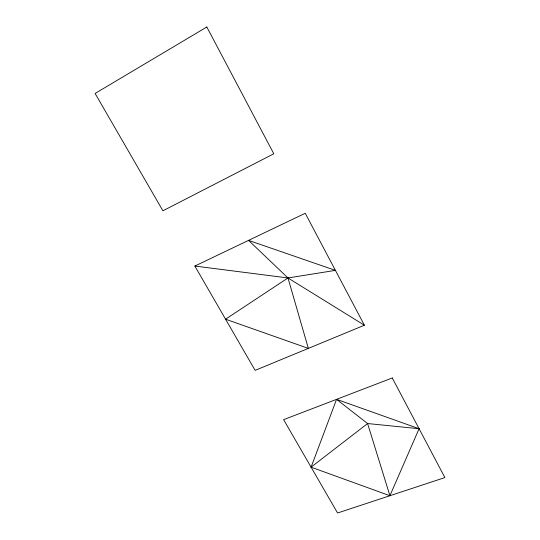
<?xml version="1.0" encoding="UTF-8"?>
<svg xmlns="http://www.w3.org/2000/svg" width="540" height="540" viewBox="0 0 540 540"><rect width="100%" height="100%" fill="white"/><g stroke="black" fill="none" stroke-linecap="round" stroke-linejoin="round"><path stroke-width="0.81" d="M311.081 467.168L336.562 399.344L419.081 428.72L389.914 495.72L311.081 467.168L367.598 423.542L419.081 428.72M194.852 266.051L305.242 213.273L364.399 325.235L255.137 370.366L194.852 266.051L287.975 277.958L335.414 270.378L248.555 240.374L287.975 277.958L364.399 325.235M336.562 399.344L367.598 423.542L389.914 495.72M287.975 277.958L225.565 319.201L308.347 348.388L287.975 277.958M206.82 27L95.108 93.454L162.918 210.796L273.807 153.779L206.82 27M392.269 377.973L283.622 419.654L337.568 513L444.893 477.576L392.269 377.973"/></g></svg>
